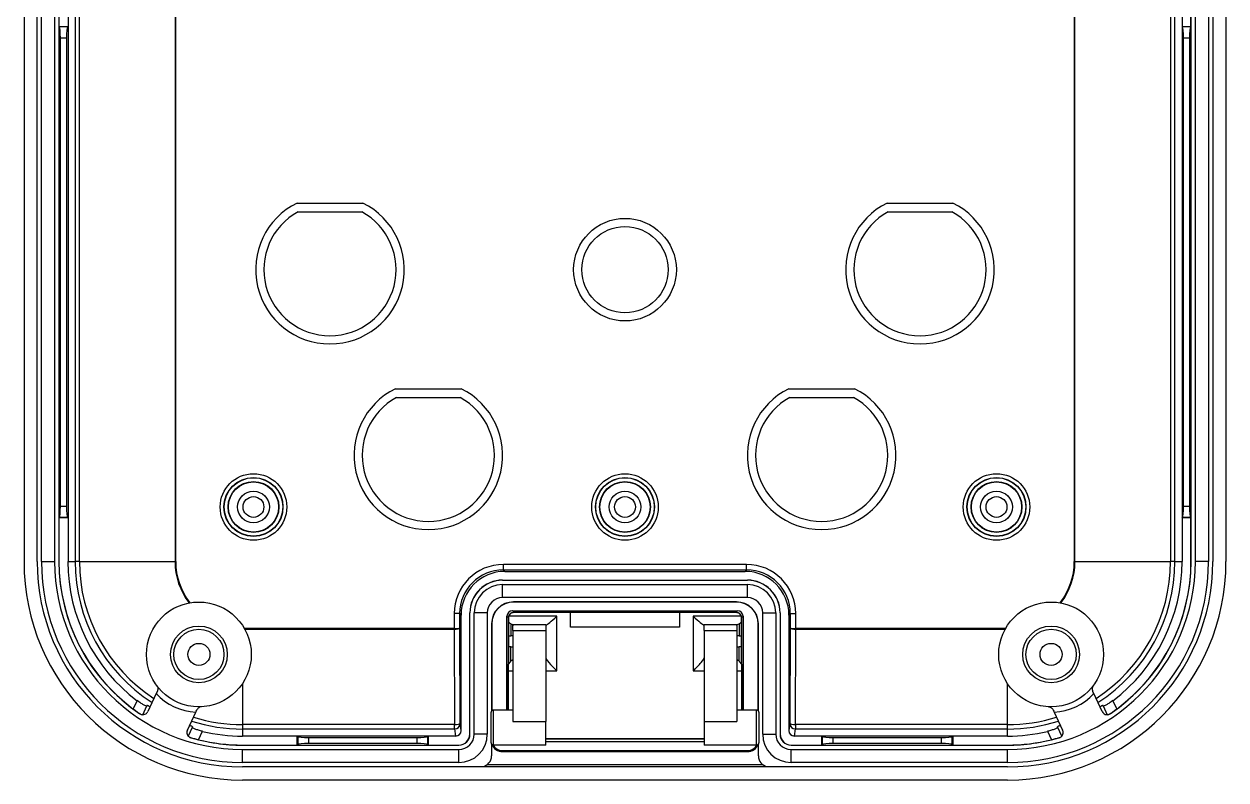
# Model space of a CAD drawing. Header units: millimetres. Extents: x 75 to 185, y 40 to 190.
# Drawn here: x 75.3 to 185.3, y 40.2 to 109.4 of the extents above; entities that cross this region are included whole.
import ezdxf

# ---------------------------------------------------------------- set-up
doc = ezdxf.new("R2010")
doc.units = ezdxf.units.MM
for name, color, linetype, lineweight, true_color in [('decoupe', 1, 'Continuous', 25, 0xff0000), ('trace_outil', 6, 'Continuous', 25, 0xff00ff), ('Visible (ISO)', 7, 'Continuous', 25, 0xffffff), ('Visible Narrow (ISO)', 7, 'Continuous', 25, 0xffffff)]:
    doc.layers.add(name, color=color, linetype=linetype, lineweight=lineweight, true_color=true_color)

msp = doc.modelspace()

# ---------------------------------------------------------------- linework, layer by layer
at = {"layer": 'decoupe'}
for p, q in [((100.28, 92.99), (106.29, 92.99)), ((154.28, 92.99), (160.29, 92.99)), ((109.28, 75.99), (115.29, 75.99)), ((145.28, 75.99), (151.29, 75.99))]:
    msp.add_line(p, q, dxfattribs=at)
msp.add_circle((130.28, 86.89), 4.7, dxfattribs=at)
for centre in [(103.28, 86.89), (157.28, 86.89), (112.28, 69.89), (148.28, 69.89)]:
    msp.add_arc(centre, 6.8, 116.2259, 63.7741, dxfattribs=at)
at = {"layer": 'trace_outil'}
for p, q in [((100.36, 92.19), (106.2, 92.19)), ((154.36, 92.19), (160.2, 92.19)), ((109.36, 75.19), (115.2, 75.19)), ((145.36, 75.19), (151.2, 75.19))]:
    msp.add_line(p, q, dxfattribs=at)
msp.add_circle((130.28, 86.89), 3.95, dxfattribs=at)
for centre in [(103.28, 86.89), (157.28, 86.89), (112.28, 69.89), (148.28, 69.89)]:
    msp.add_arc(centre, 6.05, 118.8325, 61.1675, dxfattribs=at)
at = {"layer": 'Visible (ISO)'}
for p, q in [((75.28, 170.16), (75.28, 60.16)), ((76.48, 60.16), (76.48, 170.16)), ((184.08, 170.16), (184.08, 60.16)), ((185.28, 170.16), (185.28, 60.16)), ((78.48, 111.86), (78.48, 109.16)), ((79.31, 111.86), (79.31, 109.16)), ((181.26, 111.86), (181.26, 109.16)), ((182.08, 109.16), (182.08, 111.86)), ((78.48, 109.16), (78.53, 109.11)), ((78.48, 109.16), (78.48, 64.16)), ((78.48, 109.16), (79.31, 109.16)), ((79.31, 109.16), (79.25, 109.11)), ((79.31, 109.16), (79.31, 64.16)), ((181.26, 109.16), (181.26, 64.16)), ((181.26, 109.16), (181.31, 109.11)), ((181.26, 109.16), (182.08, 109.16)), ((182.08, 109.16), (182.03, 109.11)), ((182.08, 64.16), (182.08, 109.16)), ((78.61, 65.21), (78.61, 108.12)), ((79.17, 108.12), (79.17, 65.21)), ((181.39, 65.21), (181.39, 108.12)), ((181.95, 108.12), (181.95, 65.21)), ((78.48, 64.16), (78.53, 64.22)), ((78.48, 64.16), (78.48, 60.16)), ((79.31, 64.16), (78.48, 64.16)), ((79.31, 64.16), (79.25, 64.22)), ((79.31, 64.16), (79.31, 60.16)), ((181.26, 64.16), (181.31, 64.22)), ((182.08, 64.16), (181.26, 64.16)), ((181.26, 64.16), (181.26, 60.16)), ((182.08, 64.16), (182.03, 64.22)), ((182.08, 60.16), (182.08, 64.16)), ((119.08, 58.46), (141.48, 58.46)), ((119.28, 59.26), (141.28, 59.26)), ((140.48, 56.46), (120.08, 56.46)), ((115.28, 44.69), (115.28, 55.27)), ((116.08, 44.36), (116.08, 55.46)), ((119.48, 46.56), (119.48, 55.17)), ((119.59, 46.56), (119.62, 55.02)), ((119.98, 55.66), (140.58, 55.66)), ((120.13, 55.52), (140.44, 55.52)), ((125.28, 54.16), (125.28, 55.52)), ((135.28, 55.52), (135.28, 54.16)), ((140.94, 55.02), (140.97, 46.56)), ((141.08, 55.17), (141.08, 46.56)), ((144.48, 55.46), (144.48, 44.36)), ((145.28, 55.27), (145.28, 44.69)), ((118.08, 54.46), (118.08, 46.5)), ((119.84, 54.45), (119.84, 53.36)), ((123.03, 54.36), (120.03, 54.36)), ((120.03, 53.86), (120.03, 54.36)), ((123.05, 54.36), (123.03, 54.36)), ((123.03, 54.36), (123.03, 53.86)), ((135.28, 54.16), (125.28, 54.16)), ((137.53, 54.36), (137.51, 54.36)), ((140.53, 54.36), (137.53, 54.36)), ((137.53, 53.86), (137.53, 54.36)), ((140.53, 54.36), (140.53, 53.86)), ((140.72, 54.45), (140.72, 53.36)), ((142.48, 46.5), (142.48, 54.46)), ((119.62, 53.36), (119.84, 53.36)), ((120.03, 53.36), (119.84, 53.36)), ((120.03, 53.86), (120.03, 45.52)), ((123.03, 53.86), (123.03, 45.52)), ((137.53, 53.86), (137.53, 45.52)), ((140.53, 53.86), (140.53, 45.52)), ((140.72, 53.36), (140.53, 53.36)), ((140.72, 53.36), (140.95, 53.36)), ((119.84, 52.36), (119.61, 52.36)), ((119.84, 52.36), (120.03, 52.36)), ((119.84, 51.05), (119.84, 52.36)), ((140.53, 52.36), (140.72, 52.36)), ((140.72, 51.05), (140.72, 52.36)), ((140.95, 52.36), (140.72, 52.36)), ((86.14, 46.14), (86.52, 46.94)), ((118.03, 43.56), (118.03, 46.36)), ((120.03, 46.56), (118.23, 46.56)), ((142.33, 46.56), (140.53, 46.56)), ((142.53, 46.36), (142.53, 43.56)), ((174.05, 46.94), (174.42, 46.14)), ((120.03, 45.52), (123.03, 45.52)), ((123.03, 43.36), (123.03, 45.52)), ((137.53, 45.52), (140.53, 45.52)), ((137.53, 45.52), (137.53, 43.36)), ((90.68, 44.98), (90.3, 44.18)), ((100.28, 44.19), (95.28, 44.19)), ((112.28, 44.19), (100.28, 44.19)), ((100.28, 44.19), (100.33, 44.14)), ((100.28, 43.36), (100.28, 44.19)), ((101.33, 44.06), (111.23, 44.06)), ((112.28, 44.19), (112.23, 44.14)), ((112.28, 44.19), (112.28, 43.36)), ((114.78, 44.19), (112.28, 44.19)), ((148.28, 44.19), (145.78, 44.19)), ((160.28, 44.19), (148.28, 44.19)), ((148.28, 44.19), (148.33, 44.14)), ((148.28, 43.36), (148.28, 44.19)), ((149.33, 44.06), (159.23, 44.06)), ((160.28, 44.19), (160.23, 44.14)), ((160.28, 44.19), (160.28, 43.36)), ((165.28, 44.19), (160.28, 44.19)), ((170.26, 44.18), (169.88, 44.98)), ((95.28, 43.36), (100.28, 43.36)), ((100.28, 43.36), (100.33, 43.42)), ((100.28, 43.36), (112.28, 43.36)), ((111.23, 43.5), (101.33, 43.5)), ((112.28, 43.36), (112.23, 43.42)), ((112.28, 43.36), (115.08, 43.36)), ((123.03, 43.36), (118.23, 43.36)), ((137.53, 43.93), (123.03, 43.93)), ((137.53, 43.66), (123.03, 43.66)), ((142.33, 43.36), (137.53, 43.36)), ((145.48, 43.36), (148.28, 43.36)), ((148.28, 43.36), (148.33, 43.42)), ((148.28, 43.36), (160.28, 43.36)), ((159.23, 43.5), (149.33, 43.5)), ((160.28, 43.36), (160.23, 43.42)), ((160.28, 43.36), (165.28, 43.36)), ((119.08, 42.86), (141.48, 42.86)), ((119.08, 42.76), (141.48, 42.76)), ((165.28, 41.36), (95.28, 41.36)), ((117.66, 41.57), (142.9, 41.57)), ((165.28, 40.16), (95.28, 40.16))]:
    msp.add_line(p, q, dxfattribs=at)
at = {"layer": 'Visible (ISO)', "color": 5, "true_color": 0x0000ff}
for p, q in [((76.88, 60.16), (76.88, 170.16)), ((78.08, 170.16), (78.08, 60.16)), ((182.48, 60.16), (182.48, 170.16)), ((183.68, 170.16), (183.68, 60.16)), ((78.47, 112.66), (78.47, 60.16)), ((182.09, 60.16), (182.09, 112.66)), ((119.08, 58.45), (141.48, 58.45)), ((119.08, 58.06), (141.48, 58.06)), ((141.48, 56.86), (119.08, 56.86)), ((140.48, 56.48), (120.08, 56.48)), ((116.09, 44.36), (116.09, 55.46)), ((116.48, 44.36), (116.48, 55.46)), ((117.68, 55.46), (117.68, 44.36)), ((142.88, 44.36), (142.88, 55.46)), ((144.08, 55.46), (144.08, 44.36)), ((144.47, 55.46), (144.47, 44.36)), ((118.07, 54.46), (118.07, 46.48)), ((142.49, 46.48), (142.49, 54.46)), ((87.38, 48.08), (86.61, 46.43)), ((173.95, 46.43), (173.18, 48.08)), ((90.23, 44.73), (91, 46.37)), ((169.56, 46.37), (170.33, 44.73)), ((95.28, 43.35), (115.08, 43.35)), ((95.28, 42.96), (115.08, 42.96)), ((118.07, 43.45), (118.07, 42.36)), ((142.49, 42.36), (142.49, 43.45)), ((145.48, 43.35), (165.28, 43.35)), ((145.48, 42.96), (165.28, 42.96)), ((115.08, 41.76), (95.28, 41.76)), ((165.28, 41.76), (145.48, 41.76))]:
    msp.add_line(p, q, dxfattribs=at)
at = {"layer": 'Visible (ISO)'}
for centre, radius in [((96.28, 65.16), 3.05), ((130.28, 65.16), 3.05), ((164.28, 65.16), 3.05), ((96.28, 65.16), 2.3), ((130.28, 65.16), 2.3), ((164.28, 65.16), 2.3), ((96.28, 65.16), 1.45), ((96.28, 65.16), 0.95), ((130.28, 65.16), 1.45), ((130.28, 65.16), 0.95), ((164.28, 65.16), 1.45), ((164.28, 65.16), 0.95), ((91.28, 51.66), 2.3), ((169.28, 51.66), 2.3), ((91.28, 51.66), 1.01), ((169.28, 51.66), 1.01)]:
    msp.add_circle(centre, radius, dxfattribs=at)
at = {"layer": 'Visible (ISO)', "color": 5, "true_color": 0x0000ff}
for centre, radius in [((91.28, 51.66), 4.8), ((169.28, 51.66), 4.8), ((91.28, 51.66), 2.6), ((169.28, 51.66), 2.6)]:
    msp.add_circle(centre, radius, dxfattribs=at)
at = {"layer": 'Visible (ISO)'}
for centre, radius, start, end in [((95.28, 60.16), 20, 180, 270), ((95.28, 60.16), 18.8, 180, 270), ((95.28, 60.16), 16.8, 180, 233.4707), ((95.28, 60.16), 15.98, 180, 232.8776), ((165.28, 60.16), 20, 270, 0), ((165.28, 60.16), 18.8, 270, 0), ((165.28, 60.16), 15.98, 307.1224, 0), ((165.28, 60.16), 16.8, 306.5293, 0), ((119.08, 55.46), 3, 90, 180), ((141.48, 55.46), 3, 0, 90), ((120.08, 54.46), 2, 90, 180), ((140.48, 54.46), 2, 0, 90), ((118.23, 46.36), 0.2, 90, 180), ((142.33, 46.36), 0.2, 0, 90), ((95.28, 60.16), 15.98, 256.7202, 270), ((115.08, 44.36), 1, 270, 0), ((145.48, 44.36), 1, 180, 270), ((165.28, 60.16), 15.98, 270, 283.2798), ((95.28, 60.16), 16.8, 256.1271, 270), ((118.23, 43.56), 0.2, 180, 270), ((119.08, 43.86), 1.1, 202.9675, 270), ((119.08, 43.86), 1, 209.9554, 270), ((141.48, 43.86), 1.1, 270, 337.0325), ((141.48, 43.86), 1, 270, 330.0446), ((142.33, 43.56), 0.2, 270, 0), ((165.28, 60.16), 16.8, 270, 283.8729)]:
    msp.add_arc(centre, radius, start, end, dxfattribs=at)
at = {"layer": 'Visible (ISO)', "color": 5, "true_color": 0x0000ff}
for centre, radius, start, end in [((95.28, 60.16), 18.4, 180, 270), ((95.28, 60.16), 17.2, 180, 270), ((95.28, 60.16), 16.81, 180, 235.9843), ((165.28, 60.16), 17.2, 270, 0), ((165.28, 60.16), 18.4, 270, 0), ((165.28, 60.16), 16.81, 304.0157, 0), ((119.08, 55.46), 2.99, 90, 180), ((141.48, 55.46), 2.99, 0, 90), ((119.08, 55.46), 2.6, 90, 180), ((141.48, 55.46), 2.6, 0, 90), ((119.08, 55.46), 1.4, 90, 180), ((120.08, 54.46), 2.01, 90, 180), ((140.48, 54.46), 2.01, 0, 90), ((141.48, 55.46), 1.4, 0, 90), ((95.28, 60.16), 16.81, 253.6134, 270), ((115.08, 44.36), 1.01, 270, 0), ((115.08, 44.36), 1.4, 270, 0), ((115.08, 44.36), 2.6, 270, 0), ((145.48, 44.36), 2.6, 180, 270), ((145.48, 44.36), 1.4, 180, 270), ((145.48, 44.36), 1.01, 180, 270), ((165.28, 60.16), 16.81, 270, 286.3866), ((117.08, 42.36), 0.986, 279.6674, 0), ((143.48, 42.36), 0.986, 180, 260.3326)]:
    msp.add_arc(centre, radius, start, end, dxfattribs=at)
at = {"layer": 'Visible (ISO)'}
for centre, major_axis, ratio, start_param, end_param in [((78.52, 108.12), (0, -1), 0.087489, 1.570796, 3.054326), ((79.26, 108.12), (0, 1), 0.087489, 0.087266, 1.570796), ((181.3, 108.12), (0, -1), 0.087489, 1.570796, 3.054326), ((182.04, 108.12), (0, 1), 0.087489, 0.087266, 1.570796), ((78.52, 65.21), (0, -1), 0.087489, 0.087266, 1.570796), ((79.26, 65.21), (0, 1), 0.087489, 1.570796, 3.054326), ((181.3, 65.21), (0, -1), 0.087489, 0.087266, 1.570796), ((182.04, 65.21), (0, 1), 0.087489, 1.570796, 3.054326), ((119.28, 55.26), (-2.83, 2.83), 0.999695, 5.497939, 7.068431), ((141.28, 55.26), (2.83, 2.83), 0.999695, 5.497939, 7.068431), ((119.98, 55.16), (-0.354, 0.354), 0.999695, 5.497939, 7.068431), ((124.03, 55.36), (-0.995, -0.995), 0.09902, 0.098698, 1.472099), ((136.53, 55.36), (0.995, -0.995), 0.09902, 4.811087, 6.184488), ((140.58, 55.16), (0.354, 0.354), 0.999695, 5.497939, 7.068431), ((119.03, 55.36), (0.995, -0.995), 0.09902, 5.442071, 5.758877), ((141.53, 55.36), (-0.995, -0.995), 0.09902, 0.524309, 0.841114), ((119.03, 50.36), (0.995, 0.995), 0.09902, 5.228095, 5.561481), ((124.03, 50.36), (-0.995, 0.995), 0.09902, 0.098698, 1.669494), ((136.53, 50.36), (0.995, 0.995), 0.09902, 4.613691, 6.184488), ((141.53, 50.36), (-0.995, 0.995), 0.09902, 0.721704, 1.055091), ((101.33, 44.15), (-1, 0), 0.087489, 0.087266, 1.570796), ((111.23, 44.15), (-1, 0), 0.087489, 1.570796, 3.054326), ((114.78, 44.69), (0.078, -0.497), 0.993734, 6.128324, 7.697193), ((145.78, 44.69), (-0.078, -0.497), 0.993734, 4.869178, 6.438047), ((149.33, 44.15), (-1, 0), 0.087489, 0.087266, 1.570796), ((159.23, 44.15), (-1, 0), 0.087489, 1.570796, 3.054326), ((101.33, 43.41), (1, 0), 0.087489, 1.570796, 3.054326), ((111.23, 43.41), (1, 0), 0.087489, 0.087266, 1.570796), ((149.33, 43.41), (1, 0), 0.087489, 1.570796, 3.054326), ((159.23, 43.41), (1, 0), 0.087489, 0.087266, 1.570796)]:
    msp.add_ellipse(centre, major_axis=major_axis, ratio=ratio, start_param=start_param, end_param=end_param, dxfattribs=at)
for points, knots in [([(119.62, 55.02), (119.62, 55.07), (119.63, 55.13), (119.66, 55.22), (119.69, 55.27), (119.75, 55.36), (119.79, 55.39), (119.87, 55.46), (119.92, 55.48), (120.02, 55.51), (120.07, 55.52), (120.12, 55.52), (120.12, 55.52), (120.13, 55.52)], [-1.666124, -1.666124, -1.666124, -1.666124, -1.352026, -1.352026, -1.037928, -1.037928, -0.723829, -0.723829, -0.409731, -0.409731, -0.106505, -0.106505, -0.095633, -0.095633, -0.095633, -0.095633]), ([(140.44, 55.52), (140.49, 55.52), (140.54, 55.51), (140.63, 55.48), (140.68, 55.46), (140.76, 55.4), (140.8, 55.37), (140.87, 55.28), (140.89, 55.24), (140.93, 55.14), (140.94, 55.09), (140.94, 55.03), (140.94, 55.03), (140.94, 55.02)], [0.095633, 0.095633, 0.095633, 0.095633, 0.393931, 0.393931, 0.696729, 0.696729, 1.010188, 1.010188, 1.324287, 1.324287, 1.638385, 1.638385, 1.666124, 1.666124, 1.666124, 1.666124]), ([(119.84, 54.45), (119.89, 54.43), (119.94, 54.41), (120.03, 54.37), (120.08, 54.36), (120.12, 54.36)], [0.43184102, 0.43184102, 0.43184102, 0.43184102, 0.45459313, 0.45459313, 0.47992421, 0.47992421, 0.47992421, 0.47992421]), ([(140.44, 54.36), (140.48, 54.36), (140.53, 54.37), (140.63, 54.41), (140.67, 54.43), (140.72, 54.45)], [0.50556157, 0.50556157, 0.50556157, 0.50556157, 0.53089266, 0.53089266, 0.55364476, 0.55364476, 0.55364476, 0.55364476]), ([(120.03, 51.22), (120.01, 51.21), (120, 51.19), (119.94, 51.14), (119.89, 51.09), (119.84, 51.05)], [0.52235596, 0.52235596, 0.52235596, 0.52235596, 0.53089266, 0.53089266, 0.55364476, 0.55364476, 0.55364476, 0.55364476]), ([(140.72, 51.05), (140.67, 51.09), (140.63, 51.14), (140.56, 51.19), (140.55, 51.21), (140.53, 51.22)], [0.43206546, 0.43206546, 0.43206546, 0.43206546, 0.45481756, 0.45481756, 0.46335427, 0.46335427, 0.46335427, 0.46335427]), ([(86.52, 46.94), (86.52, 46.94), (86.52, 46.94), (86.51, 46.94), (86.51, 46.93), (86.48, 46.93), (86.38, 46.97), (86.3, 47), (86.14, 47.09), (86.04, 47.15), (85.84, 47.28), (85.74, 47.35), (85.64, 47.43)], [0.6099663, 0.6099663, 0.6099663, 0.6099663, 0.6115823, 0.6115823, 0.6115823, 0.6495218, 0.6495218, 0.6874613, 0.6874613, 0.725703, 0.725703, 0.7615915, 0.7615915, 0.7615915, 0.7615915]), ([(174.92, 47.43), (174.83, 47.35), (174.72, 47.28), (174.52, 47.15), (174.42, 47.09), (174.26, 47), (174.18, 46.97), (174.08, 46.93), (174.05, 46.93), (174.05, 46.94), (174.05, 46.94), (174.05, 46.94), (174.05, 46.94)], [0.4615732, 0.4615732, 0.4615732, 0.4615732, 0.4974616, 0.4974616, 0.5357033, 0.5357033, 0.5736428, 0.5736428, 0.6115823, 0.6115823, 0.6115823, 0.6131984, 0.6131984, 0.6131984, 0.6131984]), ([(85.28, 46.67), (85.28, 46.66), (85.28, 46.66), (85.39, 46.59), (85.5, 46.5), (85.7, 46.36), (85.79, 46.29), (85.89, 46.22), (85.92, 46.2), (85.94, 46.19)], [0.15139221, 0.15139221, 0.15139221, 0.15139221, 0.15208946, 0.15208946, 0.19039258, 0.19039258, 0.2286957, 0.2286957, 0.24186391, 0.24186391, 0.24186391, 0.24186391]), ([(86.81, 46.86), (86.76, 46.89), (86.72, 46.92), (86.64, 46.96), (86.6, 46.97), (86.55, 46.99), (86.54, 46.99), (86.54, 46.98), (86.54, 46.98), (86.54, 46.98), (86.53, 46.98)], [-0.05496122, -0.05496122, -0.05496122, -0.05496122, -0.03762391, -0.03762391, -0.01881195, -0.01881195, 0, 0, 0, 0.0008104, 0.0008104, 0.0008104, 0.0008104]), ([(174.03, 46.98), (174.03, 46.98), (174.03, 46.98), (174.03, 46.98), (174.02, 46.99), (174.01, 46.99), (173.96, 46.97), (173.92, 46.96), (173.84, 46.92), (173.8, 46.89), (173.75, 46.86)], [-0.0008104, -0.0008104, -0.0008104, -0.0008104, 0, 0, 0, 0.01881195, 0.01881195, 0.03762391, 0.03762391, 0.05496122, 0.05496122, 0.05496122, 0.05496122]), ([(174.62, 46.19), (174.64, 46.2), (174.67, 46.22), (174.77, 46.29), (174.86, 46.36), (175.06, 46.5), (175.17, 46.59), (175.28, 46.66), (175.28, 46.66), (175.28, 46.67)], [0.36718523, 0.36718523, 0.36718523, 0.36718523, 0.38035344, 0.38035344, 0.41865656, 0.41865656, 0.45695968, 0.45695968, 0.45765693, 0.45765693, 0.45765693, 0.45765693]), ([(90.7, 45.02), (90.7, 45.02), (90.7, 45.02), (90.7, 45.02), (90.7, 45.03), (90.69, 45.04), (90.64, 45.07), (90.61, 45.09), (90.53, 45.12), (90.48, 45.14), (90.43, 45.16)], [-0.0008104, -0.0008104, -0.0008104, -0.0008104, 0, 0, 0, 0.01881195, 0.01881195, 0.03762391, 0.03762391, 0.05496122, 0.05496122, 0.05496122, 0.05496122]), ([(170.13, 45.16), (170.08, 45.14), (170.03, 45.12), (169.95, 45.09), (169.92, 45.07), (169.87, 45.04), (169.86, 45.03), (169.86, 45.02), (169.86, 45.02), (169.86, 45.02), (169.86, 45.02)], [-0.05496122, -0.05496122, -0.05496122, -0.05496122, -0.03762391, -0.03762391, -0.01881195, -0.01881195, 0, 0, 0, 0.0008104, 0.0008104, 0.0008104, 0.0008104]), ([(90.46, 44.06), (90.49, 44.05), (90.52, 44.04), (90.64, 44.01), (90.75, 43.98), (90.99, 43.92), (91.12, 43.89), (91.25, 43.86), (91.25, 43.86), (91.25, 43.85)], [0.36718523, 0.36718523, 0.36718523, 0.36718523, 0.38035344, 0.38035344, 0.41865656, 0.41865656, 0.45695968, 0.45695968, 0.45765693, 0.45765693, 0.45765693, 0.45765693]), ([(91.61, 44.62), (91.49, 44.64), (91.37, 44.68), (91.14, 44.75), (91.03, 44.79), (90.86, 44.86), (90.79, 44.89), (90.69, 44.95), (90.67, 44.97), (90.68, 44.98), (90.68, 44.98), (90.68, 44.98), (90.68, 44.98)], [0.4615732, 0.4615732, 0.4615732, 0.4615732, 0.4974616, 0.4974616, 0.5357033, 0.5357033, 0.5736428, 0.5736428, 0.6115823, 0.6115823, 0.6115823, 0.6131984, 0.6131984, 0.6131984, 0.6131984]), ([(169.88, 44.98), (169.88, 44.98), (169.88, 44.98), (169.88, 44.98), (169.89, 44.97), (169.87, 44.95), (169.78, 44.89), (169.7, 44.86), (169.53, 44.79), (169.42, 44.75), (169.19, 44.68), (169.07, 44.64), (168.95, 44.62)], [0.6099663, 0.6099663, 0.6099663, 0.6099663, 0.6115823, 0.6115823, 0.6115823, 0.6495218, 0.6495218, 0.6874613, 0.6874613, 0.725703, 0.725703, 0.7615915, 0.7615915, 0.7615915, 0.7615915]), ([(169.31, 43.85), (169.31, 43.86), (169.31, 43.86), (169.44, 43.89), (169.57, 43.92), (169.81, 43.98), (169.92, 44.01), (170.04, 44.04), (170.07, 44.05), (170.1, 44.06)], [0.15139221, 0.15139221, 0.15139221, 0.15139221, 0.15208946, 0.15208946, 0.19039258, 0.19039258, 0.2286957, 0.2286957, 0.24186391, 0.24186391, 0.24186391, 0.24186391])]:
    msp.add_open_spline(points, degree=3, knots=knots, dxfattribs=at)
at = {"layer": 'Visible (ISO)', "color": 5, "true_color": 0x0000ff}
for points, knots in [([(87.43, 48.8), (87.43, 48.8), (87.43, 48.8), (87.47, 48.75), (87.5, 48.69), (87.53, 48.57), (87.53, 48.51), (87.52, 48.39), (87.5, 48.34), (87.48, 48.29)], [-0.00043441, -0.00043441, -0.00043441, -0.00043441, 0, 0, 0.02678479, 0.02678479, 0.0517613, 0.0517613, 0.07035006, 0.07035006, 0.07035006, 0.07035006]), ([(173.13, 48.8), (173.13, 48.8), (173.13, 48.8), (173.09, 48.75), (173.07, 48.69), (173.03, 48.57), (173.03, 48.51), (173.04, 48.39), (173.06, 48.34), (173.08, 48.29)], [-0.07020864, -0.07020864, -0.07020864, -0.07020864, -0.06977777, -0.06977777, -0.04321087, -0.04321087, -0.01843754, -0.01843754, 0, 0, 0, 0]), ([(87.48, 48.29), (87.48, 48.28), (87.47, 48.27), (87.44, 48.21), (87.41, 48.14), (87.38, 48.08)], [0.2085876, 0.2085876, 0.2085876, 0.2085876, 0.21089458, 0.21089458, 0.23145545, 0.23145545, 0.23145545, 0.23145545]), ([(173.18, 48.08), (173.15, 48.14), (173.12, 48.21), (173.09, 48.27), (173.08, 48.28), (173.08, 48.29)], [0.07678271, 0.07678271, 0.07678271, 0.07678271, 0.09734359, 0.09734359, 0.09965056, 0.09965056, 0.09965056, 0.09965056]), ([(85.94, 46.19), (85.98, 46.17), (86.01, 46.16), (86.12, 46.14), (86.18, 46.14), (86.31, 46.16), (86.37, 46.19), (86.46, 46.25), (86.5, 46.28), (86.56, 46.35), (86.59, 46.39), (86.61, 46.43)], [0.0077029, 0.0077029, 0.0077029, 0.0077029, 0.01950696, 0.01950696, 0.03901976, 0.03901976, 0.05855717, 0.05855717, 0.07252918, 0.07252918, 0.08650382, 0.08650382, 0.08650382, 0.08650382]), ([(91, 46.37), (91.03, 46.43), (91.06, 46.51), (91.09, 46.57), (91.1, 46.58), (91.1, 46.58)], [0.07678271, 0.07678271, 0.07678271, 0.07678271, 0.09734359, 0.09734359, 0.09965056, 0.09965056, 0.09965056, 0.09965056]), ([(91.53, 46.87), (91.53, 46.87), (91.53, 46.87), (91.46, 46.87), (91.4, 46.85), (91.29, 46.8), (91.24, 46.76), (91.16, 46.68), (91.12, 46.64), (91.1, 46.58)], [-0.07020864, -0.07020864, -0.07020864, -0.07020864, -0.06977777, -0.06977777, -0.04321087, -0.04321087, -0.01843754, -0.01843754, 0, 0, 0, 0]), ([(169.03, 46.87), (169.04, 46.87), (169.04, 46.87), (169.1, 46.87), (169.16, 46.85), (169.27, 46.8), (169.33, 46.76), (169.41, 46.68), (169.44, 46.64), (169.46, 46.58)], [-0.00043441, -0.00043441, -0.00043441, -0.00043441, 0, 0, 0.02678479, 0.02678479, 0.0517613, 0.0517613, 0.07035006, 0.07035006, 0.07035006, 0.07035006]), ([(169.46, 46.58), (169.46, 46.58), (169.47, 46.57), (169.5, 46.51), (169.53, 46.43), (169.56, 46.37)], [0.2085876, 0.2085876, 0.2085876, 0.2085876, 0.21089458, 0.21089458, 0.23145545, 0.23145545, 0.23145545, 0.23145545]), ([(173.95, 46.43), (173.98, 46.37), (174.02, 46.32), (174.12, 46.23), (174.17, 46.2), (174.3, 46.15), (174.36, 46.14), (174.47, 46.14), (174.52, 46.15), (174.58, 46.17), (174.6, 46.18), (174.62, 46.19)], [0, 0, 0, 0, 0.01958545, 0.01958545, 0.03915656, 0.03915656, 0.05869916, 0.05869916, 0.0726043, 0.0726043, 0.07881326, 0.07881326, 0.07881326, 0.07881326]), ([(90.23, 44.73), (90.2, 44.67), (90.18, 44.6), (90.18, 44.47), (90.19, 44.41), (90.23, 44.29), (90.26, 44.23), (90.34, 44.15), (90.37, 44.12), (90.43, 44.08), (90.45, 44.07), (90.47, 44.06)], [0, 0, 0, 0, 0.01958545, 0.01958545, 0.03915657, 0.03915657, 0.05869917, 0.05869917, 0.07260431, 0.07260431, 0.07881326, 0.07881326, 0.07881326, 0.07881326]), ([(170.1, 44.06), (170.13, 44.08), (170.16, 44.1), (170.25, 44.16), (170.29, 44.21), (170.35, 44.33), (170.37, 44.39), (170.38, 44.5), (170.38, 44.55), (170.37, 44.64), (170.35, 44.68), (170.33, 44.73)], [0.0077029, 0.0077029, 0.0077029, 0.0077029, 0.01950696, 0.01950696, 0.03901976, 0.03901976, 0.05855716, 0.05855716, 0.07252918, 0.07252918, 0.08650382, 0.08650382, 0.08650382, 0.08650382])]:
    msp.add_open_spline(points, degree=3, knots=knots, dxfattribs=at)
at = {"layer": 'Visible (ISO)'}
for points in [[(86.52, 46.94), (86.53, 46.96), (86.53, 46.98)], [(174.03, 46.98), (174.04, 46.96), (174.05, 46.94)], [(90.7, 45.02), (90.69, 45), (90.68, 44.98)], [(169.88, 44.98), (169.87, 45), (169.86, 45.02)]]:
    msp.add_open_spline(points, degree=2, dxfattribs=at)
at = {"layer": 'Visible Narrow (ISO)'}
for p, q in [((79.95, 113.16), (79.95, 60.16)), ((80.35, 60.16), (80.35, 113.16)), ((180.21, 113.16), (180.21, 60.16)), ((180.61, 60.16), (180.61, 113.16)), ((89.1, 111.28), (89.1, 60.16)), ((89.16, 60.16), (89.16, 111.32)), ((171.4, 111.32), (171.4, 60.16)), ((171.46, 60.16), (171.46, 111.28)), ((79.25, 109.11), (78.53, 109.11)), ((182.03, 109.11), (181.31, 109.11)), ((78.61, 108.12), (79.17, 108.12)), ((181.39, 108.12), (181.95, 108.12)), ((79.17, 65.21), (78.61, 65.21)), ((181.95, 65.21), (181.39, 65.21)), ((78.53, 64.22), (79.25, 64.22)), ((181.31, 64.22), (182.03, 64.22)), ((76.48, 60.16), (76.51, 60.16)), ((78.48, 60.16), (78.47, 60.16)), ((79.31, 60.16), (79.95, 60.16)), ((80.35, 60.16), (79.95, 60.16)), ((80.35, 60.16), (89.1, 60.16)), ((89.16, 60.16), (89.1, 60.16)), ((141.41, 59.9), (119.15, 59.9)), ((119.15, 59.4), (119.15, 59.9)), ((141.41, 59.4), (141.41, 59.9)), ((171.4, 60.16), (171.46, 60.16)), ((171.46, 60.16), (180.21, 60.16)), ((180.61, 60.16), (180.21, 60.16)), ((180.61, 60.16), (181.26, 60.16)), ((182.08, 60.16), (182.09, 60.16)), ((184.08, 60.16), (184.05, 60.16)), ((119.08, 58.46), (119.08, 58.45)), ((119.15, 59.4), (141.41, 59.4)), ((119.28, 59.26), (119.15, 59.4)), ((141.41, 59.4), (141.28, 59.26)), ((141.48, 58.46), (141.48, 58.45)), ((120.08, 56.46), (120.08, 56.48)), ((140.48, 56.46), (140.48, 56.48)), ((114.65, 55.4), (114.65, 54.04)), ((115.15, 55.4), (114.65, 55.4)), ((115.15, 54.06), (115.15, 55.4)), ((115.15, 55.4), (115.28, 55.27)), ((116.08, 55.46), (116.09, 55.46)), ((119.48, 55.17), (119.62, 55.02)), ((119.62, 55.02), (119.59, 46.56)), ((124.03, 55.17), (119.64, 55.17)), ((120.13, 55.52), (119.98, 55.66)), ((120.13, 55.52), (120.13, 55.52)), ((140.44, 55.52), (120.13, 55.52)), ((124.03, 50.17), (124.03, 55.17)), ((140.92, 55.17), (136.53, 55.17)), ((136.53, 55.17), (136.53, 50.17)), ((140.58, 55.66), (140.44, 55.52)), ((140.44, 55.52), (140.44, 55.52)), ((140.94, 55.02), (141.08, 55.17)), ((140.97, 46.56), (140.94, 55.02)), ((144.48, 55.46), (144.47, 55.46)), ((145.28, 55.27), (145.41, 55.4)), ((145.41, 55.4), (145.91, 55.4)), ((145.41, 55.4), (145.41, 54.06)), ((145.91, 54.04), (145.91, 55.4)), ((114.65, 54.04), (95.45, 54.04)), ((95.48, 53.98), (114.65, 53.98)), ((114.65, 54.04), (114.65, 54.04)), ((114.65, 54.04), (114.65, 53.98)), ((114.65, 54.04), (114.65, 53.98)), ((114.65, 53.98), (114.68, 45.23)), ((115.18, 45.33), (115.15, 54.06)), ((118.08, 54.46), (118.07, 54.46)), ((142.48, 54.46), (142.49, 54.46)), ((145.41, 54.06), (145.38, 45.33)), ((145.88, 45.23), (145.91, 53.98)), ((145.91, 54.04), (145.91, 54.04)), ((145.91, 53.98), (145.91, 54.04)), ((145.91, 53.98), (145.91, 54.04)), ((165.11, 54.04), (145.91, 54.04)), ((145.91, 53.98), (165.08, 53.98)), ((120.03, 53.86), (123.03, 53.86)), ((137.53, 53.86), (140.53, 53.86)), ((119.6, 50.17), (120.03, 50.17)), ((123.03, 50.17), (124.03, 50.17)), ((136.53, 50.17), (137.53, 50.17)), ((140.53, 50.17), (140.96, 50.17)), ((95.28, 49.01), (95.28, 45.23)), ((165.28, 45.23), (165.28, 49.01)), ((85.64, 47.43), (85.28, 46.67)), ((175.28, 46.67), (174.92, 47.43)), ((118.23, 46.56), (118.23, 43.36)), ((142.33, 43.36), (142.33, 46.56)), ((114.68, 45.23), (95.28, 45.23)), ((95.28, 45.23), (95.28, 44.84)), ((114.68, 44.84), (114.68, 45.23)), ((115.28, 44.69), (115.18, 45.33)), ((145.38, 45.33), (145.28, 44.69)), ((165.28, 45.23), (145.88, 45.23)), ((145.88, 45.23), (145.88, 44.84)), ((165.28, 44.84), (165.28, 45.23)), ((91.25, 43.85), (91.61, 44.62)), ((95.28, 44.84), (114.68, 44.84)), ((95.28, 44.84), (95.28, 44.19)), ((100.33, 44.14), (100.33, 43.42)), ((101.33, 43.5), (101.33, 44.06)), ((111.23, 44.06), (111.23, 43.5)), ((112.23, 43.42), (112.23, 44.14)), ((114.68, 44.84), (114.78, 44.19)), ((116.08, 44.36), (116.09, 44.36)), ((144.48, 44.36), (144.47, 44.36)), ((145.78, 44.19), (145.88, 44.84)), ((145.88, 44.84), (165.28, 44.84)), ((148.33, 44.14), (148.33, 43.42)), ((149.33, 43.5), (149.33, 44.06)), ((159.23, 44.06), (159.23, 43.5)), ((160.23, 43.42), (160.23, 44.14)), ((165.28, 44.19), (165.28, 44.84)), ((168.95, 44.62), (169.31, 43.85)), ((95.28, 43.36), (95.28, 43.35)), ((115.08, 43.36), (115.08, 43.35)), ((123.03, 43.93), (137.53, 43.93)), ((145.48, 43.36), (145.48, 43.35)), ((165.28, 43.36), (165.28, 43.35)), ((119.08, 42.86), (119.08, 42.76)), ((141.48, 42.86), (141.48, 42.76)), ((95.28, 41.36), (95.28, 41.39)), ((165.28, 41.36), (165.28, 41.39))]:
    msp.add_line(p, q, dxfattribs=at)
at = {"layer": 'Visible Narrow (ISO)', "color": 5, "true_color": 0x0000ff}
for p, q in [((76.88, 60.16), (78.08, 60.16)), ((183.68, 60.16), (182.48, 60.16)), ((119.08, 56.86), (119.08, 58.06)), ((141.48, 56.86), (141.48, 58.06)), ((117.68, 55.46), (116.48, 55.46)), ((142.88, 55.46), (144.08, 55.46)), ((117.68, 44.36), (116.48, 44.36)), ((142.88, 44.36), (144.08, 44.36)), ((95.28, 41.76), (95.28, 42.96)), ((115.08, 41.76), (115.08, 42.96)), ((145.48, 41.76), (145.48, 42.96)), ((165.28, 41.76), (165.28, 42.96))]:
    msp.add_line(p, q, dxfattribs=at)
at = {"layer": 'Visible Narrow (ISO)'}
for centre, radius in [((96.28, 65.16), 3.05), ((130.28, 65.16), 3.05), ((164.28, 65.16), 3.05), ((96.28, 65.16), 2.7), ((96.28, 65.16), 2.68), ((96.28, 65.16), 2.33), ((130.28, 65.16), 2.7), ((130.28, 65.16), 2.68), ((130.28, 65.16), 2.33), ((164.28, 65.16), 2.7), ((164.28, 65.16), 2.68), ((164.28, 65.16), 2.33)]:
    msp.add_circle(centre, radius, dxfattribs=at)
for centre, radius, start, end in [((95.28, 60.16), 15.33, 180, 237.3025), ((95.28, 60.16), 14.93, 180, 237.101), ((95.28, 60.16), 6.18, 180, 217.7283), ((95.28, 60.16), 6.12, 180, 218.0145), ((165.28, 60.16), 6.12, 321.9855, 0), ((165.28, 60.16), 6.18, 322.2717, 0), ((165.28, 60.16), 14.93, 302.899, 0), ((165.28, 60.16), 15.33, 302.6975, 0), ((95.28, 60.16), 15.33, 252.2953, 270), ((95.28, 60.16), 14.93, 252.4967, 270), ((165.28, 60.16), 14.93, 270, 287.5033), ((165.28, 60.16), 15.33, 270, 287.7047)]:
    msp.add_arc(centre, radius, start, end, dxfattribs=at)
at = {"layer": 'Visible Narrow (ISO)', "color": 5, "true_color": 0x0000ff}
for centre, start, end in [((91.28, 51.66), 222.6287, 266.969), ((169.28, 51.66), 273.031, 317.3713)]:
    msp.add_arc(centre, 5.3, start, end, dxfattribs=at)
at = {"layer": 'Visible Narrow (ISO)'}
for centre, major_axis, ratio, start_param, end_param in [((119.15, 55.4), (-3.18, 3.18), 0.999695, 5.497939, 7.068431), ((141.41, 55.4), (3.18, 3.18), 0.999695, 5.497939, 7.068431), ((119.15, 55.4), (-2.83, 2.83), 0.999619, 5.497939, 7.068431), ((141.41, 55.4), (2.83, 2.83), 0.999619, 5.497939, 7.068431), ((120.12, 55.02), (-0.469, -0.175), 0.990797, 4.353095, 5.923587), ((119.12, 55.02), (0.5, -0.002), 0.196115, 0, 0.017799), ((140.44, 55.02), (-0.469, 0.175), 0.990797, 3.501191, 5.071683), ((141.44, 55.02), (-0.5, -0.002), 0.196115, 6.265386, 6.283185), ((114.65, 54.06), (0.5, 0.001), 0.157277, 4.712155, 6.265498), ((114.65, 54.06), (-0.5, 0), 0.039608, 1.570769, 3.124112), ((114.65, 55.06), (0, -1.08), 0.463545, 6.282501, 6.28284), ((145.91, 54.06), (-0.5, 0), 0.039608, 0.017481, 1.570824), ((145.91, 54.06), (0.5, -0.001), 0.157277, 3.15928, 4.712623), ((145.92, 55.06), (0, -1.08), 0.463545, 0.000346, 0.000685), ((114.68, 45.33), (0.5, 0.002), 0.196115, 4.711704, 6.265386), ((114.68, 45.33), (0.494, 0.078), 0.993734, 4.557528, 6.126397), ((145.88, 45.33), (-0.5, 0.002), 0.196115, 0.017799, 1.571481), ((145.88, 45.33), (-0.494, 0.078), 0.993734, 0.156789, 1.725658)]:
    msp.add_ellipse(centre, major_axis=major_axis, ratio=ratio, start_param=start_param, end_param=end_param, dxfattribs=at)

doc.saveas('drawing.dxf')
